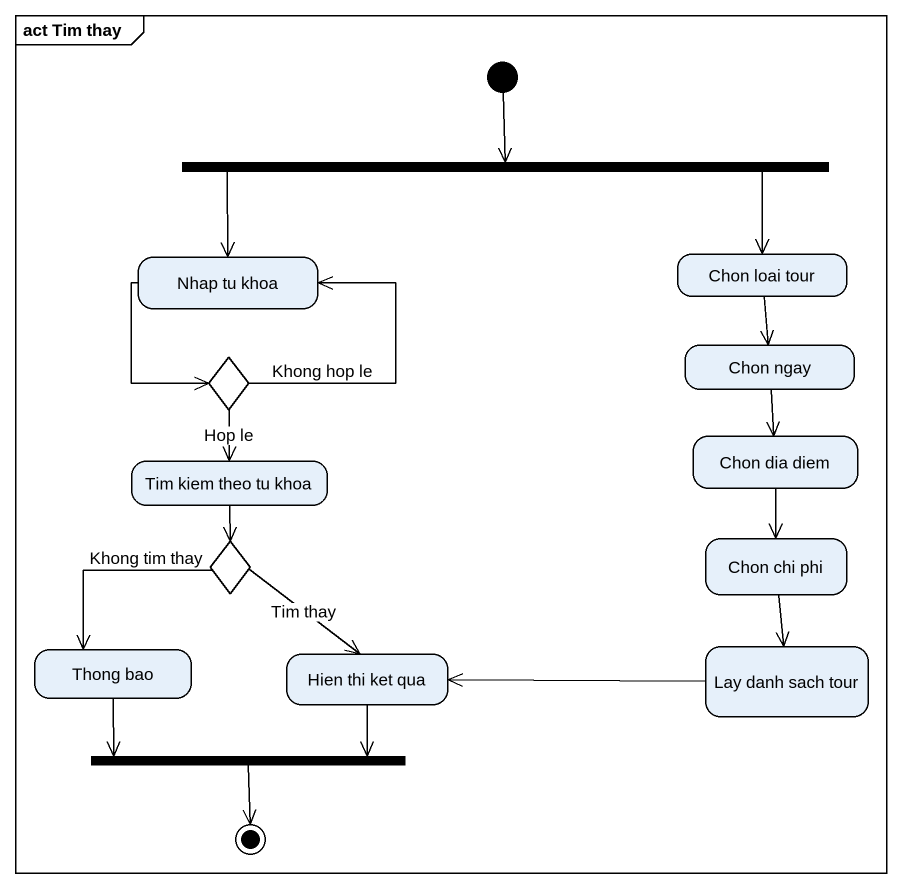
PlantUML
@startuml
mainframe act Tim thay
hide empty description
state fork1 <<fork>>
state "Nhap tu khoa" as Nhap_tu_khoa
state "Chon loai tour" as Chon_loai_tour
state choice1 <<choice>>
state "Chon ngay" as Chon_ngay
state "Tim kiem theo tu khoa" as Tim_kiem_theo_tu_khoa
state "Chon dia diem" as Chon_dia_diem
state choice2 <<choice>>
state "Chon chi phi" as Chon_chi_phi
state "Thong bao" as Thong_bao
state "Hien thi ket qua" as Hien_thi_ket_qua
state "Lay danh sach tour" as Lay_danh_sach_tour
state fork2 <<join>>
[*] --> fork1
fork1 -left-> Nhap_tu_khoa
fork1 -right-> Chon_loai_tour
Nhap_tu_khoa --> choice1
Chon_loai_tour --> Chon_ngay
choice1 -up-> Nhap_tu_khoa : Khong hop le
choice1 --> Tim_kiem_theo_tu_khoa : Hop le
Chon_ngay --> Chon_dia_diem
Tim_kiem_theo_tu_khoa --> choice2
Chon_dia_diem --> Chon_chi_phi
choice2 --> Thong_bao : Khong tim thay
choice2 --> Hien_thi_ket_qua : Tim thay
Chon_chi_phi --> Lay_danh_sach_tour
Thong_bao --> fork2
Hien_thi_ket_qua --> fork2
Lay_danh_sach_tour -left-> Hien_thi_ket_qua
fork2 --> [*]
@enduml
